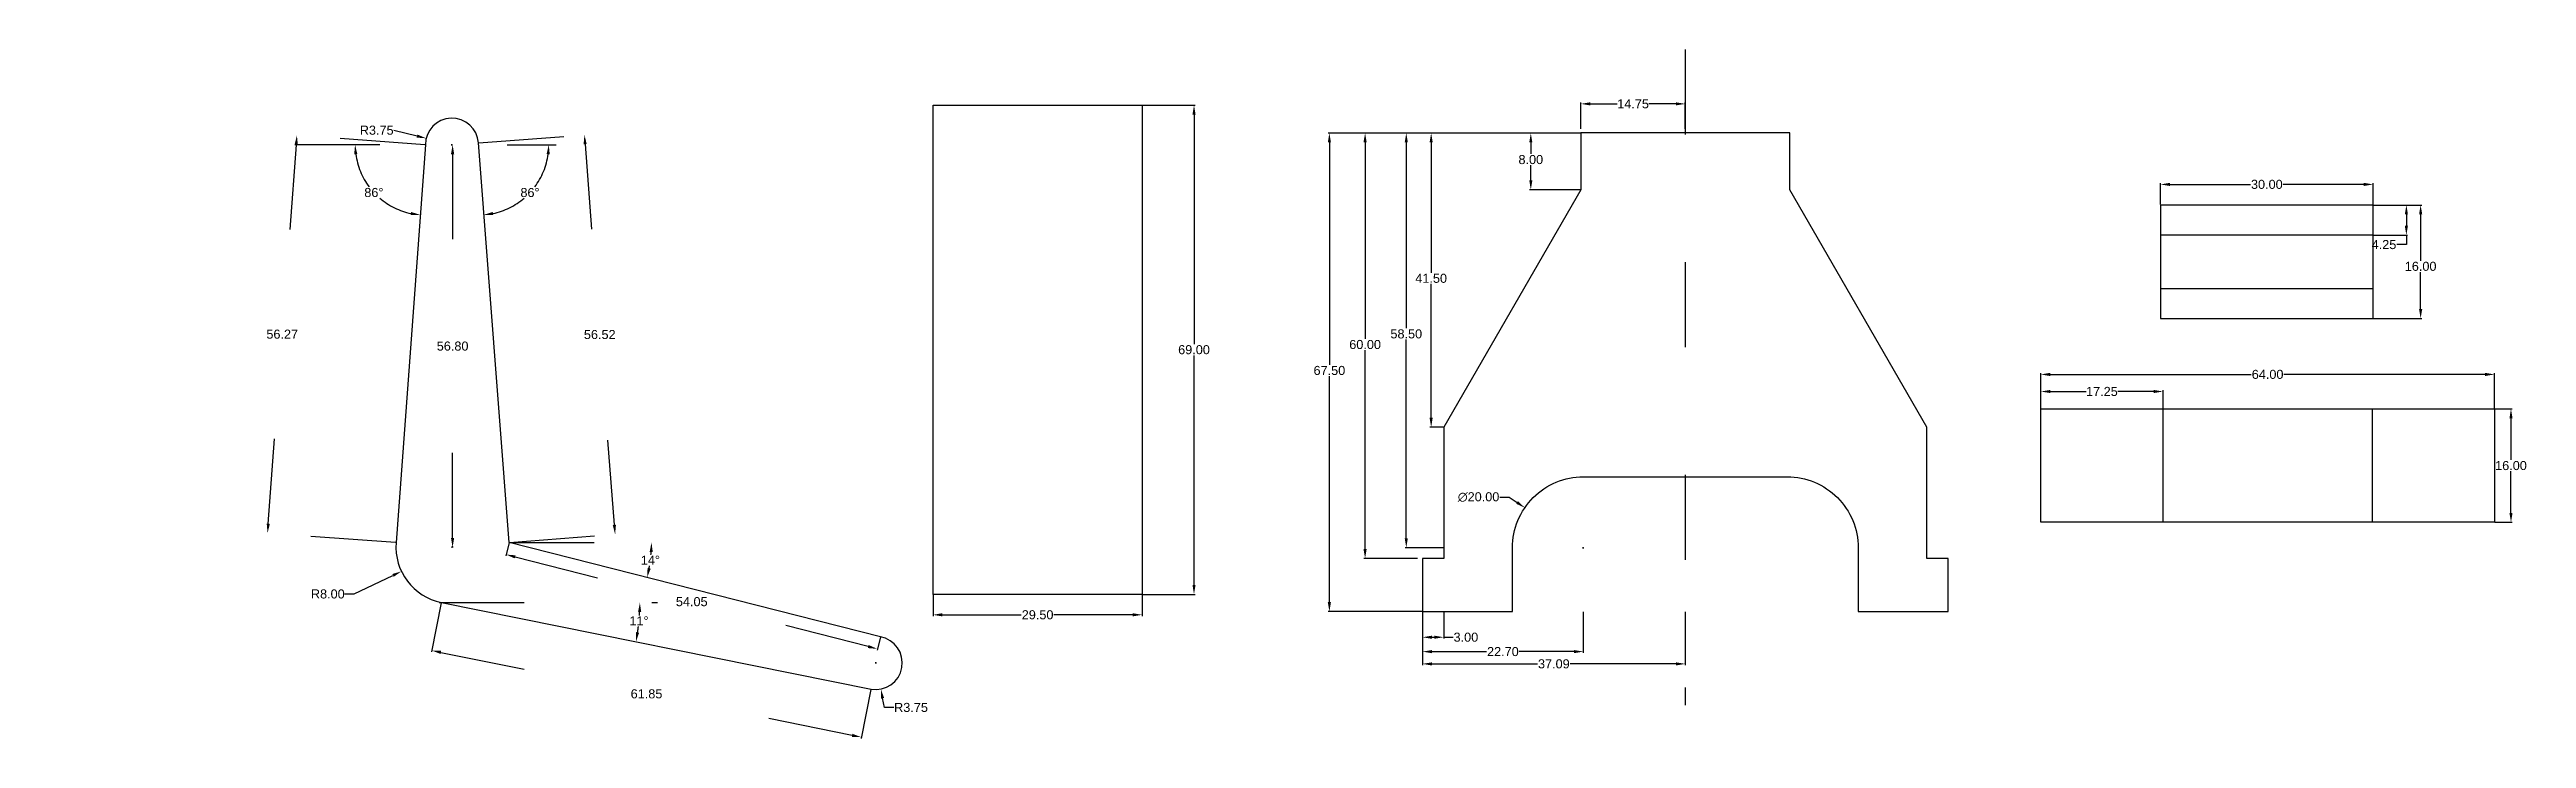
# Model space of a CAD drawing. Header units: centimetres. Extents: x -21 to 329, y 8 to 105.
import ezdxf

# ---------------------------------------------------------------- set-up
doc = ezdxf.new("R2010")
doc.units = ezdxf.units.CM
doc.header["$MEASUREMENT"] = 0
doc.linetypes.add('ACAD_ISO03W100', pattern=[30, 12, -18])
for name, color, linetype, lineweight in [('cotari', 50, 'Continuous', 30), ('vedere lateral', 30, 'Continuous', 25), ('vedere_fata', 130, 'Continuous', 25), ('vedere_sus', 210, 'Continuous', 25)]:
    doc.layers.add(name, color=color, linetype=linetype, lineweight=lineweight)
doc.styles.get("Standard").update_dxf_attribs({"font": 'arial.ttf'})
doc.dimstyles.get("Standard").update_dxf_attribs({"dimtxt": 1.28, "dimasz": 1.33, "dimexe": 0.18, "dimexo": 0.0625, "dimgap": 0.14, "dimtad": 0, "dimtih": 1, "dimtoh": 1, "dimzin": 0, "dimdsep": 46, "dimtxsty": 'Standard', "dimcen": 0.09, "dimadec": 0, "dimazin": 0, "dimtfac": 1, "dimtofl": 0, "dimtmove": 0, "dimatfit": 3, "dimfxl": 1, "dimtolj": 1, "dimtzin": 0, "dimarcsym": 0})

# ---------------------------------------------------------------- blocks, each defined once
blk = doc.blocks.new('*D1')
at = {"layer": 'cotari', "color": 0, "lineweight": -2, "transparency": 16777216}
for p, q in [((27.73, 93.34), (31, 92.53)), ((35.84, 91.29), (36.02, 91.29)), ((35.93, 91.2), (35.93, 91.38))]:
    blk.add_line(p, q, dxfattribs=at)
at = {"layer": 'cotari', "color": 0, "transparency": 16777216}
blk.add_solid([(31.05, 92.74), (30.94, 92.31), (32.29, 92.2)], dxfattribs=at)
at = {"layer": 'Defpoints', "color": 0, "transparency": 16777216}
for p in [(32.29, 92.2), (35.93, 91.29)]:
    blk.add_point(p, dxfattribs=at)
at = {"layer": 'cotari', "color": 0, "transparency": 16777216, "insert": (25.31, 93.34), "char_height": 1.28, "attachment_point": 5}
blk.add_mtext('\\A1;R3.75', dxfattribs=at)
blk = doc.blocks.new('*D2')
at = {"layer": 'cotari', "color": 0, "lineweight": -2, "transparency": 16777216}
for p, q in [((35.93, 34.58), (36.11, 34.58)), ((36.02, 34.49), (36.02, 34.67)), ((22.15, 27.93), (27.6, 30.55)), ((20.82, 27.93), (22.15, 27.93))]:
    blk.add_line(p, q, dxfattribs=at)
at = {"layer": 'cotari', "color": 0, "transparency": 16777216}
blk.add_solid([(27.51, 30.75), (27.7, 30.35), (28.8, 31.12)], dxfattribs=at)
at = {"layer": 'Defpoints', "color": 0, "transparency": 16777216}
for p in [(36.02, 34.58), (28.8, 31.12)]:
    blk.add_point(p, dxfattribs=at)
at = {"layer": 'cotari', "color": 0, "transparency": 16777216, "insert": (18.41, 27.93), "char_height": 1.28, "attachment_point": 5}
blk.add_mtext('\\A1;R8.00', dxfattribs=at)
blk = doc.blocks.new('*D3')
at = {"layer": 'cotari', "color": 0, "linetype": 'ACAD_ISO03W100', "lineweight": -2, "transparency": 16777216}
for start, end in [(356.3002, 357.2642), (351.3362, 353.0664)]:
    blk.add_arc((34.58, 26.71), 27.86, start, end, dxfattribs=at)
at = {"layer": 'cotari', "color": 0, "linetype": 'ACAD_ISO03W100', "transparency": 16777216}
for points in [[(62.19, 25.39), (62.63, 25.38), (62.44, 26.71)], [(62.34, 22.48), (61.9, 22.55), (61.89, 21.2)]]:
    blk.add_solid(points, dxfattribs=at)
at = {"layer": 'Defpoints', "color": 0, "linetype": 'ACAD_ISO03W100', "transparency": 16777216}
for p in [(34.12, 26.71), (34.44, 26.74), (64.94, 26.71), (62.19, 23.03), (95.06, 14.52)]:
    blk.add_point(p, dxfattribs=at)
at = {"layer": 'cotari', "color": 0, "linetype": 'ACAD_ISO03W100', "transparency": 16777216, "insert": (62.32, 24.13), "char_height": 1.28, "attachment_point": 5}
blk.add_mtext('\\A1;11°', dxfattribs=at)
blk = doc.blocks.new('*D4')
at = {"layer": 'cotari', "color": 0, "linetype": 'ACAD_ISO03W100', "lineweight": -2, "transparency": 16777216}
for start, end in [(187.6941, 216.9092), (229.5235, 258.0886)]:
    blk.add_arc((32.18, 91.29), 9.91, start, end, dxfattribs=at)
at = {"layer": 'cotari', "color": 0, "linetype": 'ACAD_ISO03W100', "transparency": 16777216}
for points in [[(22.13, 89.95), (22.58, 89.98), (22.26, 91.29)], [(30.16, 81.81), (30.1, 81.38), (31.45, 81.41)]]:
    blk.add_solid(points, dxfattribs=at)
at = {"layer": 'Defpoints', "color": 0, "linetype": 'ACAD_ISO03W100', "transparency": 16777216}
for p in [(4.24, 91.29), (32.18, 91.29), (92.71, 91.29), (23.47, 86.55), (28.04, 35.17)]:
    blk.add_point(p, dxfattribs=at)
at = {"layer": 'cotari', "color": 0, "linetype": 'ACAD_ISO03W100', "transparency": 16777216, "insert": (24.91, 84.55), "char_height": 1.28, "attachment_point": 5}
blk.add_mtext('\\A1;86°', dxfattribs=at)
blk = doc.blocks.new('*D5')
at = {"layer": 'cotari', "color": 0, "linetype": 'ACAD_ISO03W100', "lineweight": -2, "transparency": 16777216}
for start, end in [(323.0908, 352.3059), (281.9114, 310.4765)]:
    blk.add_arc((39.68, 91.29), 9.91, start, end, dxfattribs=at)
at = {"layer": 'cotari', "color": 0, "linetype": 'ACAD_ISO03W100', "transparency": 16777216}
for points in [[(49.28, 89.98), (49.72, 89.95), (49.59, 91.29)], [(41.75, 81.38), (41.69, 81.81), (40.41, 81.41)]]:
    blk.add_solid(points, dxfattribs=at)
at = {"layer": 'Defpoints', "color": 0, "linetype": 'ACAD_ISO03W100', "transparency": 16777216}
for p in [(-20.85, 91.29), (39.68, 91.29), (67.61, 91.29), (45.05, 82.96), (43.81, 35.17)]:
    blk.add_point(p, dxfattribs=at)
at = {"layer": 'cotari', "color": 0, "linetype": 'ACAD_ISO03W100', "transparency": 16777216, "insert": (46.94, 84.55), "char_height": 1.28, "attachment_point": 5}
blk.add_mtext('\\A1;86°', dxfattribs=at)
blk = doc.blocks.new('*D6')
at = {"layer": 'cotari', "color": 0, "linetype": 'ACAD_ISO03W100', "lineweight": -2, "transparency": 16777216}
for p, q in [((35.95, 91.29), (35.84, 91.29)), ((36.02, 89.96), (36.02, 63.69)), ((36.02, 35.82), (36.02, 62.1)), ((35.95, 34.49), (35.84, 34.49))]:
    blk.add_line(p, q, dxfattribs=at)
at = {"layer": 'cotari', "color": 0, "linetype": 'ACAD_ISO03W100', "transparency": 16777216}
for points in [[(35.79, 89.96), (36.24, 89.96), (36.02, 91.29)], [(35.79, 35.82), (36.24, 35.82), (36.02, 34.49)]]:
    blk.add_solid(points, dxfattribs=at)
at = {"layer": 'Defpoints', "color": 0, "linetype": 'ACAD_ISO03W100', "transparency": 16777216}
for p in [(36.02, 91.29), (36.02, 91.29), (36.02, 34.49)]:
    blk.add_point(p, dxfattribs=at)
at = {"layer": 'cotari', "color": 0, "linetype": 'ACAD_ISO03W100', "transparency": 16777216, "insert": (36.02, 62.89), "char_height": 1.28, "attachment_point": 5}
blk.add_mtext('\\A1;56.80', dxfattribs=at)
blk = doc.blocks.new('*D7')
at = {"layer": 'cotari', "color": 0, "linetype": 'ACAD_ISO03W100', "lineweight": -2, "transparency": 16777216}
for p, q in [((43.98, 35.13), (43.52, 33.32)), ((44.85, 33.16), (67.45, 27.42)), ((94.66, 20.51), (72.06, 26.25)), ((96.37, 21.83), (95.91, 20.01))]:
    blk.add_line(p, q, dxfattribs=at)
at = {"layer": 'cotari', "color": 0, "linetype": 'ACAD_ISO03W100', "transparency": 16777216}
for points in [[(44.9, 33.38), (44.79, 32.95), (43.56, 33.49)], [(94.72, 20.73), (94.61, 20.3), (95.95, 20.19)]]:
    blk.add_solid(points, dxfattribs=at)
at = {"layer": 'Defpoints', "color": 0, "linetype": 'ACAD_ISO03W100', "transparency": 16777216}
for p in [(43.99, 35.19), (96.38, 21.89), (95.95, 20.19)]:
    blk.add_point(p, dxfattribs=at)
at = {"layer": 'cotari', "color": 0, "linetype": 'ACAD_ISO03W100', "transparency": 16777216, "insert": (69.76, 26.84), "char_height": 1.28, "attachment_point": 5}
blk.add_mtext('\\A1;54.05', dxfattribs=at)
blk = doc.blocks.new('*D8')
at = {"layer": 'cotari', "color": 0, "linetype": 'ACAD_ISO03W100', "lineweight": -2, "transparency": 16777216}
for start, end in [(349.5447, 350.6199), (355.1199, 356.2062)]:
    blk.add_arc((43.99, 35.19), 20.09, start, end, dxfattribs=at)
at = {"layer": 'cotari', "color": 0, "linetype": 'ACAD_ISO03W100', "transparency": 16777216}
for points in [[(63.82, 33.87), (64.26, 33.86), (64.08, 35.19)], [(63.97, 31.5), (63.53, 31.6), (63.46, 30.25)]]:
    blk.add_solid(points, dxfattribs=at)
at = {"layer": 'Defpoints', "color": 0, "linetype": 'ACAD_ISO03W100', "transparency": 16777216}
for p in [(43.99, 35.19), (43.99, 35.19), (65.83, 35.19), (63.81, 31.88), (96.38, 21.89)]:
    blk.add_point(p, dxfattribs=at)
at = {"layer": 'cotari', "color": 0, "linetype": 'ACAD_ISO03W100', "transparency": 16777216, "insert": (63.93, 32.7), "char_height": 1.28, "attachment_point": 5}
blk.add_mtext('\\A1;14°', dxfattribs=at)
blk = doc.blocks.new('*D9')
at = {"layer": 'cotari', "color": 0, "linetype": 'ACAD_ISO03W100', "lineweight": -2, "transparency": 16777216}
for p, q in [((39.73, 91.55), (54.8, 92.71)), ((54.72, 91.37), (56.72, 65.31)), ((58.84, 37.67), (56.84, 63.73)), ((44.06, 35.2), (59.13, 36.36))]:
    blk.add_line(p, q, dxfattribs=at)
at = {"layer": 'cotari', "color": 0, "linetype": 'ACAD_ISO03W100', "transparency": 16777216}
for points in [[(54.94, 91.39), (54.5, 91.35), (54.62, 92.7)], [(59.07, 37.69), (58.62, 37.65), (58.95, 36.34)]]:
    blk.add_solid(points, dxfattribs=at)
at = {"layer": 'Defpoints', "color": 0, "linetype": 'ACAD_ISO03W100', "transparency": 16777216}
for p in [(39.67, 91.55), (43.99, 35.19), (58.95, 36.34)]:
    blk.add_point(p, dxfattribs=at)
at = {"layer": 'cotari', "color": 0, "linetype": 'ACAD_ISO03W100', "transparency": 16777216, "insert": (56.78, 64.52), "char_height": 1.28, "attachment_point": 5}
blk.add_mtext('\\A1;56.52', dxfattribs=at)
blk = doc.blocks.new('*D10')
at = {"layer": 'cotari', "color": 0, "linetype": 'ACAD_ISO03W100', "lineweight": -2, "transparency": 16777216}
for p, q in [((13.95, 91.3), (12.04, 65.36)), ((32.11, 91.3), (13.87, 92.64)), ((10.01, 37.83), (11.92, 63.78)), ((27.98, 35.18), (9.73, 36.52))]:
    blk.add_line(p, q, dxfattribs=at)
at = {"layer": 'cotari', "color": 0, "linetype": 'ACAD_ISO03W100', "transparency": 16777216}
for points in [[(13.73, 91.32), (14.18, 91.29), (14.05, 92.63)], [(9.79, 37.85), (10.23, 37.82), (9.91, 36.51)]]:
    blk.add_solid(points, dxfattribs=at)
at = {"layer": 'Defpoints', "color": 0, "linetype": 'ACAD_ISO03W100', "transparency": 16777216}
for p in [(32.18, 91.29), (9.91, 36.51), (28.04, 35.17)]:
    blk.add_point(p, dxfattribs=at)
at = {"layer": 'cotari', "color": 0, "linetype": 'ACAD_ISO03W100', "transparency": 16777216, "insert": (11.98, 64.57), "char_height": 1.28, "attachment_point": 5}
blk.add_mtext('\\A1;56.27', dxfattribs=at)
blk = doc.blocks.new('*D11')
at = {"layer": 'cotari', "color": 0, "linetype": 'ACAD_ISO03W100', "lineweight": -2, "transparency": 16777216}
for p, q in [((34.42, 26.68), (33.03, 19.78)), ((34.37, 19.69), (61.07, 14.31)), ((95.05, 14.46), (93.66, 7.55)), ((92.39, 7.99), (65.69, 13.38))]:
    blk.add_line(p, q, dxfattribs=at)
at = {"layer": 'cotari', "color": 0, "linetype": 'ACAD_ISO03W100', "transparency": 16777216}
for points in [[(34.41, 19.91), (34.33, 19.47), (33.07, 19.96)], [(92.43, 8.21), (92.35, 7.78), (93.69, 7.73)]]:
    blk.add_solid(points, dxfattribs=at)
at = {"layer": 'Defpoints', "color": 0, "linetype": 'ACAD_ISO03W100', "transparency": 16777216}
for p in [(34.44, 26.74), (95.06, 14.52), (93.69, 7.73)]:
    blk.add_point(p, dxfattribs=at)
at = {"layer": 'cotari', "color": 0, "linetype": 'ACAD_ISO03W100', "transparency": 16777216, "insert": (63.38, 13.84), "char_height": 1.28, "attachment_point": 5}
blk.add_mtext('\\A1;61.85', dxfattribs=at)
blk = doc.blocks.new('*D12')
at = {"layer": 'cotari', "color": 0, "linetype": 'ACAD_ISO03W100', "lineweight": -2, "transparency": 16777216}
for p, q in [((95.63, 18.2), (95.81, 18.2)), ((95.72, 18.11), (95.72, 18.29)), ((96.95, 11.92), (96.69, 13.22)), ((98.28, 11.92), (96.95, 11.92))]:
    blk.add_line(p, q, dxfattribs=at)
at = {"layer": 'cotari', "color": 0, "linetype": 'ACAD_ISO03W100', "transparency": 16777216}
blk.add_solid([(96.91, 13.26), (96.47, 13.18), (96.44, 14.53)], dxfattribs=at)
at = {"layer": 'Defpoints', "color": 0, "linetype": 'ACAD_ISO03W100', "transparency": 16777216}
for p in [(95.72, 18.2), (96.44, 14.53)]:
    blk.add_point(p, dxfattribs=at)
at = {"layer": 'cotari', "color": 0, "linetype": 'ACAD_ISO03W100', "transparency": 16777216, "insert": (100.7, 11.92), "char_height": 1.28, "attachment_point": 5}
blk.add_mtext('\\A1;R3.75', dxfattribs=at)
blk = doc.blocks.new('*D13')
at = {"layer": 'cotari', "color": 0, "lineweight": -2, "transparency": 16777216}
for p, q in [((133.37, 96.88), (140.81, 96.88)), ((140.63, 95.55), (140.63, 63.17)), ((140.63, 29.21), (140.63, 61.58)), ((133.37, 27.88), (140.81, 27.88))]:
    blk.add_line(p, q, dxfattribs=at)
at = {"layer": 'cotari', "color": 0, "transparency": 16777216}
for points in [[(140.41, 95.55), (140.85, 95.55), (140.63, 96.88)], [(140.41, 29.21), (140.85, 29.21), (140.63, 27.88)]]:
    blk.add_solid(points, dxfattribs=at)
at = {"layer": 'Defpoints', "color": 0, "transparency": 16777216}
for p in [(133.31, 96.88), (133.31, 27.88), (140.63, 27.88)]:
    blk.add_point(p, dxfattribs=at)
at = {"layer": 'cotari', "color": 0, "transparency": 16777216, "insert": (140.63, 62.38), "char_height": 1.28, "attachment_point": 5}
blk.add_mtext('\\A1;69.00', dxfattribs=at)
blk = doc.blocks.new('*D14')
at = {"layer": 'cotari', "color": 0, "lineweight": -2, "transparency": 16777216}
for p, q in [((103.81, 27.82), (103.81, 24.81)), ((105.14, 24.99), (116.25, 24.99)), ((131.98, 24.99), (120.87, 24.99)), ((133.31, 27.82), (133.31, 24.81))]:
    blk.add_line(p, q, dxfattribs=at)
at = {"layer": 'cotari', "color": 0, "transparency": 16777216}
for points in [[(105.14, 25.22), (105.14, 24.77), (103.81, 24.99)], [(131.98, 25.22), (131.98, 24.77), (133.31, 24.99)]]:
    blk.add_solid(points, dxfattribs=at)
at = {"layer": 'Defpoints', "color": 0, "transparency": 16777216}
for p in [(103.81, 27.88), (103.81, 24.99), (133.31, 27.88)]:
    blk.add_point(p, dxfattribs=at)
at = {"layer": 'cotari', "color": 0, "transparency": 16777216, "insert": (118.56, 24.99), "char_height": 1.28, "attachment_point": 5}
blk.add_mtext('\\A1;29.50', dxfattribs=at)
blk = doc.blocks.new('*D15')
at = {"layer": 'cotari', "color": 0, "lineweight": -2, "transparency": 16777216}
for p, q in [((195.2, 93.52), (195.2, 97.24)), ((196.53, 97.06), (200.33, 97.06)), ((208.62, 97.06), (204.82, 97.06)), ((209.95, 93.52), (209.95, 97.24))]:
    blk.add_line(p, q, dxfattribs=at)
at = {"layer": 'cotari', "color": 0, "transparency": 16777216}
for points in [[(196.53, 97.28), (196.53, 96.84), (195.2, 97.06)], [(208.62, 97.28), (208.62, 96.84), (209.95, 97.06)]]:
    blk.add_solid(points, dxfattribs=at)
at = {"layer": 'Defpoints', "color": 0, "transparency": 16777216}
for p in [(195.2, 97.06), (195.2, 93.45), (209.95, 93.45)]:
    blk.add_point(p, dxfattribs=at)
at = {"layer": 'cotari', "color": 0, "transparency": 16777216, "insert": (202.58, 97.06), "char_height": 1.28, "attachment_point": 5}
blk.add_mtext('\\A1;14.75', dxfattribs=at)
blk = doc.blocks.new('*D16')
at = {"layer": 'cotari', "color": 0, "lineweight": -2, "transparency": 16777216}
for p, q in [((195.14, 92.95), (187.97, 92.95)), ((188.15, 91.62), (188.15, 90)), ((188.15, 86.28), (188.15, 88.41)), ((195.14, 84.95), (187.97, 84.95))]:
    blk.add_line(p, q, dxfattribs=at)
at = {"layer": 'cotari', "color": 0, "transparency": 16777216}
for points in [[(187.93, 91.62), (188.37, 91.62), (188.15, 92.95)], [(187.93, 86.28), (188.37, 86.28), (188.15, 84.95)]]:
    blk.add_solid(points, dxfattribs=at)
at = {"layer": 'Defpoints', "color": 0, "transparency": 16777216}
for p in [(195.2, 92.95), (188.15, 84.95), (195.2, 84.95)]:
    blk.add_point(p, dxfattribs=at)
at = {"layer": 'cotari', "color": 0, "transparency": 16777216, "insert": (188.15, 89.2), "char_height": 1.28, "attachment_point": 5}
blk.add_mtext('\\A1;8.00', dxfattribs=at)
blk = doc.blocks.new('*D17')
at = {"layer": 'cotari', "color": 0, "lineweight": -2, "transparency": 16777216}
for p, q in [((195.14, 92.95), (173.91, 92.95)), ((174.09, 91.62), (174.09, 73.25)), ((174.09, 52.78), (174.09, 71.66)), ((175.8, 51.45), (173.91, 51.45))]:
    blk.add_line(p, q, dxfattribs=at)
at = {"layer": 'cotari', "color": 0, "transparency": 16777216}
for points in [[(173.87, 91.62), (174.31, 91.62), (174.09, 92.95)], [(173.87, 52.78), (174.31, 52.78), (174.09, 51.45)]]:
    blk.add_solid(points, dxfattribs=at)
at = {"layer": 'Defpoints', "color": 0, "transparency": 16777216}
for p in [(195.2, 92.95), (174.09, 51.45), (175.86, 51.45)]:
    blk.add_point(p, dxfattribs=at)
at = {"layer": 'cotari', "color": 0, "transparency": 16777216, "insert": (174.09, 72.45), "char_height": 1.28, "attachment_point": 5}
blk.add_mtext('\\A1;41.50', dxfattribs=at)
blk = doc.blocks.new('*D18')
at = {"layer": 'cotari', "color": 0, "lineweight": -2, "transparency": 16777216}
for p, q in [((195.14, 92.95), (164.59, 92.95)), ((164.77, 91.62), (164.77, 63.9)), ((164.77, 34.28), (164.77, 62.31)), ((172.15, 32.95), (164.59, 32.95))]:
    blk.add_line(p, q, dxfattribs=at)
at = {"layer": 'cotari', "color": 0, "transparency": 16777216}
for points in [[(164.54, 91.62), (164.99, 91.62), (164.77, 92.95)], [(164.54, 34.28), (164.99, 34.28), (164.77, 32.95)]]:
    blk.add_solid(points, dxfattribs=at)
at = {"layer": 'Defpoints', "color": 0, "transparency": 16777216}
for p in [(195.2, 92.95), (164.77, 32.95), (172.21, 32.95)]:
    blk.add_point(p, dxfattribs=at)
at = {"layer": 'cotari', "color": 0, "transparency": 16777216, "insert": (164.77, 63.11), "char_height": 1.28, "attachment_point": 5}
blk.add_mtext('\\A1;60.00', dxfattribs=at)
blk = doc.blocks.new('*D19')
at = {"layer": 'cotari', "color": 0, "lineweight": -2, "transparency": 16777216}
for p, q in [((195.14, 92.95), (159.55, 92.95)), ((159.73, 91.62), (159.73, 60.25)), ((159.73, 26.78), (159.73, 58.66)), ((172.8, 25.45), (159.55, 25.45))]:
    blk.add_line(p, q, dxfattribs=at)
at = {"layer": 'cotari', "color": 0, "transparency": 16777216}
for points in [[(159.51, 91.62), (159.95, 91.62), (159.73, 92.95)], [(159.51, 26.78), (159.95, 26.78), (159.73, 25.45)]]:
    blk.add_solid(points, dxfattribs=at)
at = {"layer": 'Defpoints', "color": 0, "transparency": 16777216}
for p in [(195.2, 92.95), (159.73, 25.45), (172.86, 25.45)]:
    blk.add_point(p, dxfattribs=at)
at = {"layer": 'cotari', "color": 0, "transparency": 16777216, "insert": (159.73, 59.45), "char_height": 1.28, "attachment_point": 5}
blk.add_mtext('\\A1;67.50', dxfattribs=at)
blk = doc.blocks.new('*D20')
at = {"layer": 'cotari', "color": 0, "lineweight": -2, "transparency": 16777216}
for p, q in [((172.86, 25.39), (172.86, 21.65)), ((175.86, 25.39), (175.86, 21.65)), ((174.19, 21.83), (174.53, 21.83)), ((175.86, 21.83), (177.19, 21.83))]:
    blk.add_line(p, q, dxfattribs=at)
at = {"layer": 'cotari', "color": 0, "transparency": 16777216}
for points in [[(174.19, 22.05), (174.19, 21.61), (172.86, 21.83)], [(174.53, 22.05), (174.53, 21.61), (175.86, 21.83)]]:
    blk.add_solid(points, dxfattribs=at)
at = {"layer": 'Defpoints', "color": 0, "transparency": 16777216}
for p in [(172.86, 25.45), (175.86, 25.45), (175.86, 21.83)]:
    blk.add_point(p, dxfattribs=at)
at = {"layer": 'cotari', "color": 0, "transparency": 16777216, "insert": (178.99, 21.83), "char_height": 1.28, "attachment_point": 5}
blk.add_mtext('\\A1;3.00', dxfattribs=at)
blk = doc.blocks.new('*D21')
at = {"layer": 'cotari', "color": 0, "lineweight": -2, "transparency": 16777216}
for p, q in [((172.86, 25.39), (172.86, 17.89)), ((209.95, 25.39), (209.95, 17.89)), ((174.19, 18.07), (189.1, 18.07)), ((208.62, 18.07), (193.71, 18.07))]:
    blk.add_line(p, q, dxfattribs=at)
at = {"layer": 'cotari', "color": 0, "transparency": 16777216}
for points in [[(174.19, 18.29), (174.19, 17.85), (172.86, 18.07)], [(208.62, 18.29), (208.62, 17.85), (209.95, 18.07)]]:
    blk.add_solid(points, dxfattribs=at)
at = {"layer": 'Defpoints', "color": 0, "transparency": 16777216}
for p in [(172.86, 25.45), (209.95, 25.45), (209.95, 18.07)]:
    blk.add_point(p, dxfattribs=at)
at = {"layer": 'cotari', "color": 0, "transparency": 16777216, "insert": (191.4, 18.07), "char_height": 1.28, "attachment_point": 5}
blk.add_mtext('\\A1;37.09', dxfattribs=at)
blk = doc.blocks.new('*D22')
at = {"layer": 'cotari', "color": 0, "lineweight": -2, "transparency": 16777216}
for p, q in [((195.14, 92.95), (170.4, 92.95)), ((170.58, 91.62), (170.58, 65.4)), ((170.58, 35.78), (170.58, 63.81)), ((175.8, 34.45), (170.4, 34.45))]:
    blk.add_line(p, q, dxfattribs=at)
at = {"layer": 'cotari', "color": 0, "transparency": 16777216}
for points in [[(170.36, 91.62), (170.8, 91.62), (170.58, 92.95)], [(170.36, 35.78), (170.8, 35.78), (170.58, 34.45)]]:
    blk.add_solid(points, dxfattribs=at)
at = {"layer": 'Defpoints', "color": 0, "transparency": 16777216}
for p in [(195.2, 92.95), (170.58, 34.45), (175.86, 34.45)]:
    blk.add_point(p, dxfattribs=at)
at = {"layer": 'cotari', "color": 0, "transparency": 16777216, "insert": (170.58, 64.61), "char_height": 1.28, "attachment_point": 5}
blk.add_mtext('\\A1;58.50', dxfattribs=at)
blk = doc.blocks.new('*D23')
at = {"layer": 'cotari', "color": 0, "lineweight": -2, "transparency": 16777216}
for p, q in [((172.86, 25.39), (172.86, 19.62)), ((195.56, 25.39), (195.56, 19.62)), ((174.19, 19.8), (181.9, 19.8)), ((194.23, 19.8), (186.52, 19.8))]:
    blk.add_line(p, q, dxfattribs=at)
at = {"layer": 'cotari', "color": 0, "transparency": 16777216}
for points in [[(174.19, 20.02), (174.19, 19.58), (172.86, 19.8)], [(194.23, 20.02), (194.23, 19.58), (195.56, 19.8)]]:
    blk.add_solid(points, dxfattribs=at)
at = {"layer": 'Defpoints', "color": 0, "transparency": 16777216}
for p in [(172.86, 25.45), (195.56, 25.45), (195.56, 19.8)]:
    blk.add_point(p, dxfattribs=at)
at = {"layer": 'cotari', "color": 0, "transparency": 16777216, "insert": (184.21, 19.8), "char_height": 1.28, "attachment_point": 5}
blk.add_mtext('\\A1;22.70', dxfattribs=at)
blk = doc.blocks.new('*D24')
at = {"layer": 'cotari', "color": 0, "lineweight": -2, "transparency": 16777216}
for p, q in [((183.78, 41.6), (185.11, 41.6)), ((185.11, 41.6), (186.21, 40.85)), ((195.47, 34.45), (195.65, 34.45)), ((195.56, 34.36), (195.56, 34.54))]:
    blk.add_line(p, q, dxfattribs=at)
at = {"layer": 'cotari', "color": 0, "transparency": 16777216}
blk.add_solid([(186.33, 41.03), (186.08, 40.66), (187.3, 40.1)], dxfattribs=at)
at = {"layer": 'Defpoints', "color": 0, "transparency": 16777216}
for p in [(187.3, 40.1), (203.81, 28.81)]:
    blk.add_point(p, dxfattribs=at)
at = {"layer": 'cotari', "color": 0, "transparency": 16777216, "insert": (180.78, 41.6), "char_height": 1.28, "attachment_point": 5}
blk.add_mtext('\\A1;∅20.00', dxfattribs=at)
blk = doc.blocks.new('*D25')
at = {"layer": 'cotari', "color": 0, "lineweight": -2, "transparency": 16777216}
for p, q in [((277, 82.85), (277, 85.88)), ((278.33, 85.7), (289.71, 85.7)), ((305.67, 85.7), (294.3, 85.7)), ((307, 82.85), (307, 85.88))]:
    blk.add_line(p, q, dxfattribs=at)
at = {"layer": 'cotari', "color": 0, "transparency": 16777216}
for points in [[(278.33, 85.92), (278.33, 85.48), (277, 85.7)], [(305.67, 85.92), (305.67, 85.48), (307, 85.7)]]:
    blk.add_solid(points, dxfattribs=at)
at = {"layer": 'Defpoints', "color": 0, "transparency": 16777216}
for p in [(277, 85.7), (277, 82.79), (307, 82.79)]:
    blk.add_point(p, dxfattribs=at)
at = {"layer": 'cotari', "color": 0, "transparency": 16777216, "insert": (292, 85.7), "char_height": 1.28, "attachment_point": 5}
blk.add_mtext('\\A1;30.00', dxfattribs=at)
blk = doc.blocks.new('*D26')
at = {"layer": 'cotari', "color": 0, "lineweight": -2, "transparency": 16777216}
for p, q in [((307.06, 82.79), (311.87, 82.79)), ((311.69, 81.46), (311.69, 79.87)), ((307.06, 78.54), (311.87, 78.54)), ((311.69, 77.21), (310.36, 77.21)), ((311.69, 78.54), (311.69, 77.21))]:
    blk.add_line(p, q, dxfattribs=at)
at = {"layer": 'cotari', "color": 0, "transparency": 16777216}
for points in [[(311.47, 81.46), (311.91, 81.46), (311.69, 82.79)], [(311.47, 79.87), (311.91, 79.87), (311.69, 78.54)]]:
    blk.add_solid(points, dxfattribs=at)
at = {"layer": 'Defpoints', "color": 0, "transparency": 16777216}
for p in [(307, 82.79), (307, 78.54), (311.69, 78.54)]:
    blk.add_point(p, dxfattribs=at)
at = {"layer": 'cotari', "color": 0, "transparency": 16777216, "insert": (308.53, 77.21), "char_height": 1.28, "attachment_point": 5}
blk.add_mtext('\\A1;4.25', dxfattribs=at)
blk = doc.blocks.new('*D27')
at = {"layer": 'cotari', "color": 0, "lineweight": -2, "transparency": 16777216}
for p, q in [((307.06, 82.79), (313.88, 82.79)), ((313.7, 81.46), (313.7, 74.93)), ((313.7, 68.12), (313.7, 73.34)), ((307.06, 66.79), (313.88, 66.79))]:
    blk.add_line(p, q, dxfattribs=at)
at = {"layer": 'cotari', "color": 0, "transparency": 16777216}
for points in [[(313.48, 81.46), (313.93, 81.46), (313.7, 82.79)], [(313.48, 68.12), (313.93, 68.12), (313.7, 66.79)]]:
    blk.add_solid(points, dxfattribs=at)
at = {"layer": 'Defpoints', "color": 0, "transparency": 16777216}
for p in [(307, 82.79), (313.7, 82.79), (307, 66.79)]:
    blk.add_point(p, dxfattribs=at)
at = {"layer": 'cotari', "color": 0, "transparency": 16777216, "insert": (313.7, 74.14), "char_height": 1.28, "attachment_point": 5}
blk.add_mtext('\\A1;16.00', dxfattribs=at)
blk = doc.blocks.new('*D28')
at = {"layer": 'cotari', "color": 0, "lineweight": -2, "transparency": 16777216}
for p, q in [((260.11, 54.11), (260.11, 59.08)), ((261.44, 58.9), (289.81, 58.9)), ((322.78, 58.9), (294.41, 58.9)), ((324.11, 54.11), (324.11, 59.08))]:
    blk.add_line(p, q, dxfattribs=at)
at = {"layer": 'cotari', "color": 0, "transparency": 16777216}
for points in [[(261.44, 59.12), (261.44, 58.67), (260.11, 58.9)], [(322.78, 59.12), (322.78, 58.67), (324.11, 58.9)]]:
    blk.add_solid(points, dxfattribs=at)
at = {"layer": 'Defpoints', "color": 0, "transparency": 16777216}
for p in [(324.11, 58.9), (260.11, 54.04), (324.11, 54.04)]:
    blk.add_point(p, dxfattribs=at)
at = {"layer": 'cotari', "color": 0, "transparency": 16777216, "insert": (292.11, 58.9), "char_height": 1.28, "attachment_point": 5}
blk.add_mtext('\\A1;64.00', dxfattribs=at)
blk = doc.blocks.new('*D29')
at = {"layer": 'cotari', "color": 0, "lineweight": -2, "transparency": 16777216}
for p, q in [((260.11, 54.11), (260.11, 56.67)), ((261.44, 56.49), (266.49, 56.49)), ((276.03, 56.49), (270.98, 56.49)), ((277.36, 54.11), (277.36, 56.67))]:
    blk.add_line(p, q, dxfattribs=at)
at = {"layer": 'cotari', "color": 0, "transparency": 16777216}
for points in [[(261.44, 56.71), (261.44, 56.27), (260.11, 56.49)], [(276.03, 56.71), (276.03, 56.27), (277.36, 56.49)]]:
    blk.add_solid(points, dxfattribs=at)
at = {"layer": 'Defpoints', "color": 0, "transparency": 16777216}
for p in [(277.36, 56.49), (260.11, 54.04), (277.36, 54.04)]:
    blk.add_point(p, dxfattribs=at)
at = {"layer": 'cotari', "color": 0, "transparency": 16777216, "insert": (268.73, 56.49), "char_height": 1.28, "attachment_point": 5}
blk.add_mtext('\\A1;17.25', dxfattribs=at)
blk = doc.blocks.new('*D30')
at = {"layer": 'cotari', "color": 0, "lineweight": -2, "transparency": 16777216}
for p, q in [((324.17, 54.04), (326.63, 54.04)), ((326.45, 52.71), (326.45, 46.84)), ((326.45, 39.37), (326.45, 45.25)), ((324.17, 38.04), (326.63, 38.04))]:
    blk.add_line(p, q, dxfattribs=at)
at = {"layer": 'cotari', "color": 0, "transparency": 16777216}
for points in [[(326.23, 52.71), (326.67, 52.71), (326.45, 54.04)], [(326.23, 39.37), (326.67, 39.37), (326.45, 38.04)]]:
    blk.add_solid(points, dxfattribs=at)
at = {"layer": 'Defpoints', "color": 0, "transparency": 16777216}
for p in [(324.11, 54.04), (324.11, 38.04), (326.45, 38.04)]:
    blk.add_point(p, dxfattribs=at)
at = {"layer": 'cotari', "color": 0, "transparency": 16777216, "insert": (326.45, 46.04), "char_height": 1.28, "attachment_point": 5}
blk.add_mtext('\\A1;16.00', dxfattribs=at)
blk = doc.blocks.new('*U32')
at = {"layer": 'cotari', "color": 0, "linetype": 'ACAD_ISO03W100', "transparency": 16777216}
blk.add_line((0, 63.27), (0, -29.19), dxfattribs=at)

msp = doc.modelspace()

# ---------------------------------------------------------------- linework, layer by layer
at = {"layer": 'cotari', "linetype": 'ACAD_ISO03W100'}
for p, q in [((13.734, 91.32), (50.642, 91.293)), ((43.993, 35.195), (65.828, 35.195)), ((34.119, 26.711), (64.943, 26.711))]:
    msp.add_line(p, q, dxfattribs=at)
at = {"layer": 'vedere lateral'}
msp.add_lwpolyline([(34.435, 26.741), (95.062, 14.516, 1), (96.383, 21.89), (43.993, 35.195), (39.668, 91.549, 0.9664342), (32.176, 91.293), (28.038, 35.171, 0.3779564)], format="xyb", close=True, dxfattribs=at)
at = {"layer": 'vedere_fata'}
msp.add_lwpolyline([(103.812, 96.878), (133.312, 96.878), (133.312, 27.878), (103.812, 27.878)], close=True, dxfattribs=at)
msp.add_lwpolyline([(244.042, 32.954), (244.042, 51.454), (224.701, 84.954), (224.701, 92.954), (209.951, 92.954), (195.201, 92.954), (195.201, 84.954), (175.859, 51.454), (175.859, 32.954), (172.859, 32.954), (172.859, 25.454), (175.859, 25.454), (185.559, 25.454), (185.559, 34.454, -0.4142136), (195.559, 44.454), (209.951, 44.454), (224.342, 44.454, -0.4142136), (234.342, 34.454), (234.342, 25.454), (244.042, 25.454), (247.042, 25.454), (247.042, 32.954)], format="xyb", close=True, dxfattribs=at)
at = {"layer": 'vedere_sus'}
for p, q in [((307.002, 82.789), (277.002, 82.789)), ((277.002, 82.789), (277.002, 66.789)), ((307.002, 66.789), (307.002, 82.789)), ((307.002, 78.539), (277.002, 78.539)), ((277.002, 71.039), (307.002, 71.039)), ((277.002, 66.789), (307.002, 66.789)), ((260.108, 54.043), (324.108, 54.043)), ((260.108, 38.043), (260.108, 54.043)), ((277.358, 38.043), (277.358, 54.043)), ((306.858, 54.043), (306.858, 38.043)), ((324.108, 54.043), (324.108, 38.043)), ((324.108, 38.043), (260.108, 38.043))]:
    msp.add_line(p, q, dxfattribs=at)

# ---------------------------------------------------------------- block references
at = {"layer": 'cotari', "linetype": 'ACAD_ISO03W100'}
msp.add_blockref('*U32', (209.951, 41.454), dxfattribs=at)

# ---------------------------------------------------------------- dimensions: what is measured, and where the dimension line sits
at = {"layer": 'cotari'}
for base, p1, p2, picture, middle in [((195.201, 97.061), (209.951, 93.454), (195.201, 93.454), '*D15', (202.576, 97.061)), ((277.002, 85.702), (307.002, 82.789), (277.002, 82.789), '*D25', (292.002, 85.702)), ((324.108, 58.895), (260.108, 54.043), (324.108, 54.043), '*D28', (292.108, 58.895)), ((277.358, 56.493), (260.108, 54.043), (277.358, 54.043), '*D29', (268.733, 56.493)), ((103.812, 24.995), (133.312, 27.878), (103.812, 27.878), '*D14', (118.562, 24.995)), ((175.859, 21.831), (172.859, 25.454), (175.859, 25.454), '*D20', (178.989, 21.831)), ((209.951, 18.07), (172.859, 25.454), (209.951, 25.454), '*D21', (191.405, 18.07)), ((195.559, 19.803), (172.859, 25.454), (195.559, 25.454), '*D23', (184.209, 19.803))]:
    dim = msp.add_linear_dim(base=base, p1=p1, p2=p2, dimstyle='Standard', dxfattribs=at)
    dim.commit()
    dim.dimension.update_dxf_attribs({"geometry": picture, "text_midpoint": middle})
dim = msp.add_aligned_dim(p1=(133.312, 96.878), p2=(133.312, 27.878), distance=7.319, dimstyle='Standard', dxfattribs=at)
dim.commit()
dim.dimension.update_dxf_attribs({"geometry": '*D13', "text_midpoint": (140.631, 62.378)})
at = {"layer": 'cotari', "linetype": 'ACAD_ISO03W100'}
for base, line1, line2, picture, middle in [((45.047, 82.963), ((67.614, 91.293), (-20.853, 91.293)), ((39.676, 91.293), (43.815, 35.171)), '*D5', (46.938, 84.547)), ((23.474, 86.55), ((4.238, 91.293), (92.706, 91.293)), ((32.176, 91.293), (28.038, 35.171)), '*D4', (24.915, 84.547)), ((63.807, 31.879), ((43.993, 35.195), (96.383, 21.89)), ((43.993, 35.195), (65.828, 35.195)), '*D8', (63.928, 32.703))]:
    dim = msp.add_angular_dim_2l(base=base, line1=line1, line2=line2, dimstyle='Standard', dxfattribs=at)
    dim.commit()
    dim.dimension.update_dxf_attribs({"geometry": picture, "text_midpoint": middle})
for p1, p2, distance, picture, middle in [((32.176, 91.293), (28.038, 35.171), -18.173, '*D10', (11.983, 64.569)), ((39.668, 91.549), (43.993, 35.195), 14.997, '*D9', (56.783, 64.52)), ((43.993, 35.195), (96.383, 21.89), -1.758, '*D7', (69.755, 26.839)), ((34.435, 26.741), (95.062, 14.516), -6.922, '*D11', (63.381, 13.843))]:
    dim = msp.add_aligned_dim(p1=p1, p2=p2, distance=distance, dimstyle='Standard', dxfattribs=at)
    dim.commit()
    dim.dimension.update_dxf_attribs({"geometry": picture, "text_midpoint": middle})
at = {"layer": 'cotari'}
for center, mpoint, picture, middle in [((35.926, 91.293), (32.288, 92.203), '*D1', (27.733, 93.342)), ((36.016, 34.583), (28.804, 31.122), '*D2', (18.412, 27.932))]:
    dim = msp.add_radius_dim(center=center, mpoint=mpoint, dimstyle='Standard', dxfattribs=at)
    dim.commit()
    dim.dimension.update_dxf_attribs({"geometry": picture, "text_midpoint": middle, "dimtype": 164})
at = {"layer": 'cotari', "linetype": 'ACAD_ISO03W100'}
dim = msp.add_linear_dim(base=(36.016, 91.293), p1=(36.016, 34.493), p2=(36.016, 91.293), angle=90, dimstyle='Standard', dxfattribs=at)
dim.commit()
dim.dimension.update_dxf_attribs({"geometry": '*D6', "text_midpoint": (36.016, 62.893)})
at = {"layer": 'cotari'}
for base, p1, p2, picture, middle in [((159.729, 25.454), (195.201, 92.954), (172.859, 25.454), '*D19', (159.729, 59.454)), ((164.766, 32.954), (195.201, 92.954), (172.214, 32.954), '*D18', (164.766, 63.107)), ((170.578, 34.454), (195.201, 92.954), (175.859, 34.454), '*D22', (170.578, 64.607)), ((174.089, 51.454), (195.201, 92.954), (175.859, 51.454), '*D17', (174.089, 72.454)), ((188.148, 84.954), (195.201, 92.954), (195.201, 84.954), '*D16', (188.148, 89.204)), ((313.704, 82.789), (307.002, 66.789), (307.002, 82.789), '*D27', (313.704, 74.136))]:
    dim = msp.add_linear_dim(base=base, p1=p1, p2=p2, angle=90, dimstyle='Standard', dxfattribs=at)
    dim.commit()
    dim.dimension.update_dxf_attribs({"geometry": picture, "text_midpoint": middle, "dimtype": 160})
for base, p1, p2, picture, middle in [((311.692, 78.539), (307.002, 82.789), (307.002, 78.539), '*D26', (308.529, 77.209)), ((326.452, 38.043), (324.108, 54.043), (324.108, 38.043), '*D30', (326.452, 46.043))]:
    dim = msp.add_linear_dim(base=base, p1=p1, p2=p2, angle=90, dimstyle='Standard', dxfattribs=at)
    dim.commit()
    dim.dimension.update_dxf_attribs({"geometry": picture, "text_midpoint": middle})
dim = msp.add_diameter_dim_2p(p1=(203.815, 28.81), p2=(187.304, 40.097), dimstyle='Standard', dxfattribs=at)
dim.commit()
dim.dimension.update_dxf_attribs({"geometry": '*D24', "text_midpoint": (180.784, 41.598)})
at = {"layer": 'cotari', "linetype": 'ACAD_ISO03W100'}
dim = msp.add_angular_dim_2l(base=(62.195, 23.027), line1=((34.435, 26.741), (95.062, 14.516)), line2=((34.119, 26.711), (64.943, 26.711)), dimstyle='Standard', dxfattribs=at)
dim.commit()
dim.dimension.update_dxf_attribs({"geometry": '*D3', "text_midpoint": (62.32, 24.131), "dimtype": 162})
dim = msp.add_radius_dim(center=(95.7227, 18.2034), mpoint=(96.4379, 14.5267), dimstyle='Standard', dxfattribs=at)
dim.commit()
dim.dimension.update_dxf_attribs({"geometry": '*D12', "text_midpoint": (100.6955, 11.9156)})

doc.saveas('drawing.dxf')
